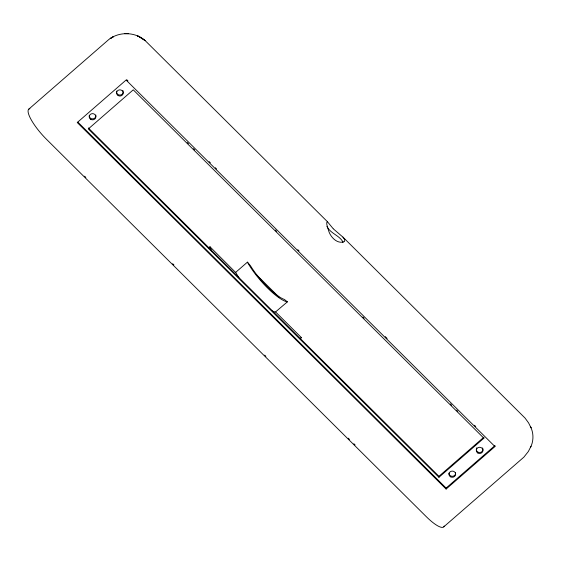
<?xml version="1.0" encoding="UTF-8"?>
<svg xmlns="http://www.w3.org/2000/svg" width="561" height="561" viewBox="0 0 561 561"><rect width="100%" height="100%" fill="white"/><g stroke="black" fill="none" stroke-linecap="round" stroke-linejoin="round"><path stroke-width="0.84" d="M342.841 242.604L343.023 242.128C339.573 235.361 330.233 233.53 326.923 226.321M531.029 446.247L528.35 451.493L523.883 457.131L443.793 526.821M530.573 447.313C533.728 440.953 533.742 433.162 530.587 426.795L531.043 427.84L528.609 422.952L525.075 418.092L342.946 237.128L333.437 228.944M28.653 109.269L108.743 39.579C119.241 31.304 135.264 31.781 145.25 40.687L327.379 221.658L333.192 228.713M208.685 247.906L209.982 246.77L235.957 272.793A34.761 8.681 49 0 0 238.923 277.667M235.711 272.337L247.436 262.134L250.479 265.76A32.089 8.008 49 0 0 284.357 299.427L287.4 301.846L275.437 312.021A34.761 8.681 49 0 1 272.499 311.025M300.107 338.739L301.404 337.61L275.675 312.042M438.94 477.292L438.933 476.31L483.855 437.215L483.863 438.197L438.94 477.292L88.329 128.925L133.252 89.83L483.863 438.197M446.121 489.052L446.114 488.063L494.949 445.574L494.956 446.556L446.121 489.052L77.25 122.536L126.085 80.041L494.956 446.556M301.404 337.61L300.661 338.199A69.522 17.356 49 0 1 299.581 338.676M110.201 38.618L112.046 37.447L110.566 38.365M124.689 33.674L128.392 33.688M287.4 301.846L287.155 301.818A34.761 8.681 49 0 1 247.681 262.597L247.436 262.134M143.462 39.361L145.25 40.687L139.086 36.626L143.854 39.642M327.379 221.658C325.443 222.514 328.164 228.608 328.62 230.69C330.408 237.1 337.47 244.617 344.503 241.546L344.77 239.666L342.946 237.128M126.695 79.669L127.936 80.903M209.12 161.568L210.361 162.802M215.319 167.725L216.553 168.959M297.793 249.673L299.034 250.907M385.26 336.586L387.118 338.43M474.494 425.252L475.735 426.486M187.234 142.487L188.475 143.714M193.44 148.651L194.681 149.885M275.346 230.038L276.587 231.272M362.855 316.986L364.096 318.22M450.35 403.92L451.591 405.154M456.556 410.084L457.797 411.318M256.272 274.56L278.943 297.085M88.322 127.936L438.933 476.31M77.867 122.165L446.114 488.063M84.592 176.175L85.833 177.409M172.676 263.705L173.917 264.932M264.666 355.099L265.9 356.326M348.283 438.183L349.517 439.417M353.865 443.73L355.106 444.964M209.982 246.77L210.747 248.853A69.522 17.356 49 0 0 211.56 250.83M29.901 108.715A26.739 6.676 49 0 0 46.381 139.184L426.206 516.59A26.739 6.676 49 0 0 444.249 526.022M455.539 472.488A3.345 3.107 -0.4 0 1 452.608 476.289A3.345 3.107 -0.4 0 1 448.947 473.098M482.579 447.937A3.345 3.107 -0.4 0 1 480.391 452.425A3.345 3.107 -0.4 0 1 476.289 449.298M476.436 448.498A3.345 3.107 -0.4 0 1 476.794 447.762M95.805 115.047A3.345 3.107 -0.4 0 1 92.874 118.848A3.345 3.107 -0.4 0 1 89.206 115.65M123.231 92.06A3.345 3.107 -0.4 0 1 119.346 95.019A3.345 3.107 -0.4 0 1 116.695 91.057M122.845 90.489A3.345 3.107 -0.4 0 1 123.147 91.254M113.567 36.619L111.674 37.678L113.567 36.619M137.943 36.107L137.543 35.918L139.5 36.844L137.943 36.107M450.525 476.822A3.345 3.107 -0.4 0 0 455.63 474.283A3.345 3.107 -0.4 0 0 450.721 471.443A3.345 3.107 -0.4 0 0 450.525 476.822M477.874 453.022A3.345 3.107 -0.4 0 0 482.979 450.483A3.345 3.107 -0.4 0 0 478.063 447.643A3.345 3.107 -0.4 0 0 477.874 453.022M90.784 119.374A3.345 3.107 -0.4 0 0 95.896 116.835A3.345 3.107 -0.4 0 0 90.98 113.995A3.345 3.107 -0.4 0 0 90.784 119.374M118.133 95.58A3.345 3.107 -0.4 0 0 123.238 93.042A3.345 3.107 -0.4 0 0 118.329 90.202A3.345 3.107 -0.4 0 0 118.133 95.58"/></g></svg>
